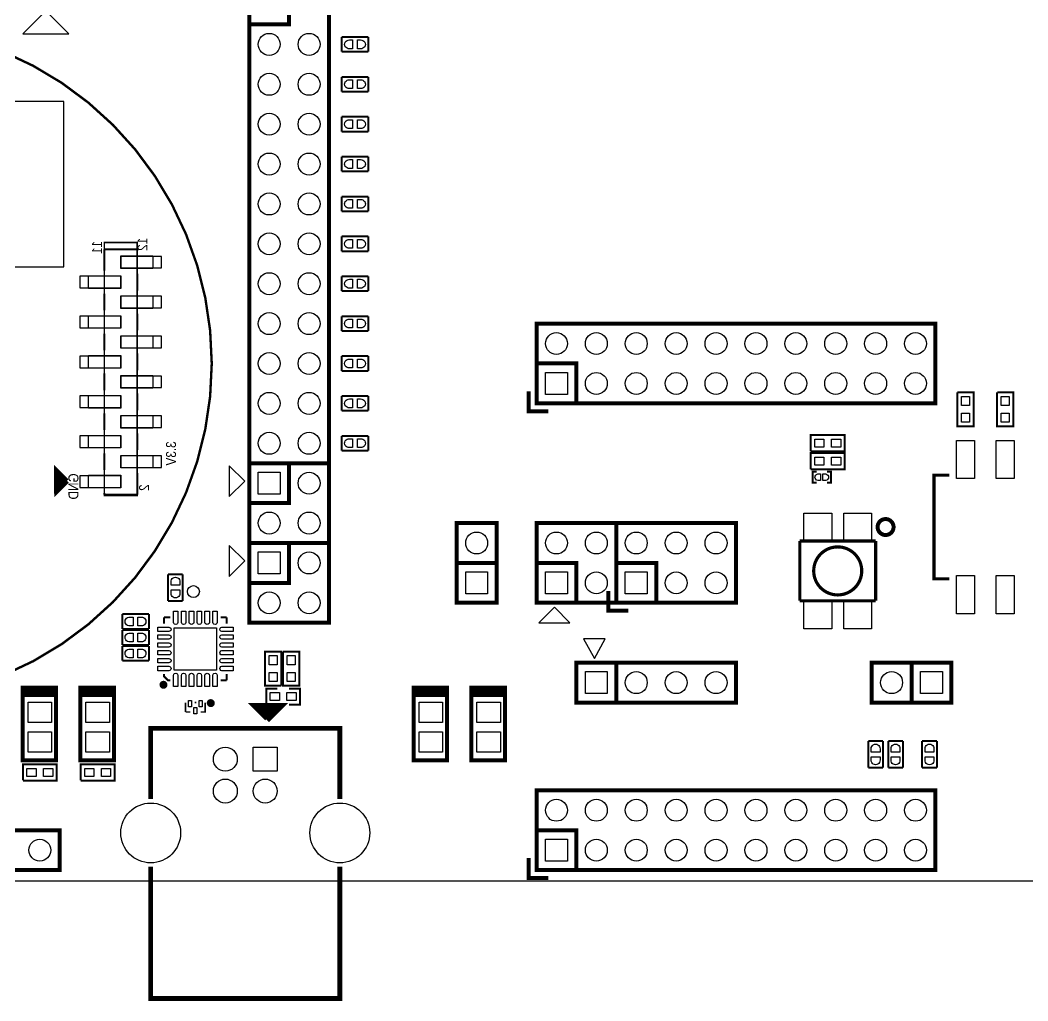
# Model space of a CAD drawing. Extents: x -163 to 81, y -104 to 74.
# Drawn here: x -93.2 to -29, y -71.6 to -9.1 of the extents above; entities that cross this region are included whole.
import ezdxf

# ---------------------------------------------------------------- set-up
doc = ezdxf.new("R2010")
doc.units = 0
for name, color, linetype in [('BG_OUTLINE', 254, 'CONTINUOUS'), ('PG_DISPLAY_TOP', 85, 'CONTINUOUS'), ('PG_SILKSCREEN_TOP', 7, 'CONTINUOUS'), ('PIN_TOP', 143, 'CONTINUOUS')]:
    doc.layers.add(name, color=color, linetype=linetype)

msp = doc.modelspace()

# ---------------------------------------------------------------- linework, layer by layer
at = {"layer": 'BG_OUTLINE'}
msp.add_lwpolyline([(-125.323854, -63.92799), (74.676, -63.92799), (74.676, 66.072004), (-125.323854, 66.072004)], close=True, dxfattribs=at)
at = {"layer": 'PG_DISPLAY_TOP', "const_width": 0.1524}
msp.add_lwpolyline([(-102.489, -9.4996, 1), (-102.489, -52.4764, 1), (-102.489, -9.4996)], format="xyb", dxfattribs=at)
at = {"layer": 'PG_DISPLAY_TOP'}
for points in [[(-95.377, -24.8412), (-90.424, -24.8412), (-90.424, -14.3002), (-95.377, -14.3002)], [(-84.191856, -24.166322), (-86.7918, -24.166322), (-86.7918, -24.906478), (-84.191856, -24.906478)], [(-86.7918, -25.436322), (-89.391744, -25.436322), (-89.391744, -26.176478), (-86.7918, -26.176478)], [(-84.191856, -26.706322), (-86.7918, -26.706322), (-86.7918, -27.446478), (-84.191856, -27.446478)], [(-86.7918, -27.976322), (-89.391744, -27.976322), (-89.391744, -28.716478), (-86.7918, -28.716478)], [(-84.191856, -29.246322), (-86.7918, -29.246322), (-86.7918, -29.986478), (-84.191856, -29.986478)], [(-86.7918, -30.516322), (-89.391744, -30.516322), (-89.391744, -31.256478), (-86.7918, -31.256478)], [(-84.191856, -31.786322), (-86.7918, -31.786322), (-86.7918, -32.526478), (-84.191856, -32.526478)], [(-86.7918, -33.056322), (-89.391744, -33.056322), (-89.391744, -33.796478), (-86.7918, -33.796478)], [(-84.191856, -34.326322), (-86.7918, -34.326322), (-86.7918, -35.066478), (-84.191856, -35.066478)], [(-86.7918, -35.596322), (-89.391744, -35.596322), (-89.391744, -36.336478), (-86.7918, -36.336478)], [(-84.191856, -36.866322), (-86.7918, -36.866322), (-86.7918, -37.606478), (-84.191856, -37.606478)], [(-86.7918, -38.136322), (-89.391744, -38.136322), (-89.391744, -38.876478), (-86.7918, -38.876478)]]:
    msp.add_lwpolyline(points, close=True, dxfattribs=at)
at = {"layer": 'PG_DISPLAY_TOP', "const_width": 0.100076}
for points in [[(-87.841836, -30.8864), (-87.841836, -39.38651), (-85.741764, -39.38651), (-85.741764, -23.286466), (-87.841836, -23.286466), (-87.841836, -30.8864)], [(-90.97645, -37.972492), (-90.97645, -39.272464), (-90.276426, -38.57244), (-90.876374, -37.972492), (-90.97645, -37.972492), (-90.97645, -37.772594), (-90.176604, -38.57244), (-90.97645, -39.37254), (-90.97645, -37.972492), (-90.876374, -37.872416), (-90.876374, -39.172388), (-90.776552, -39.072566), (-90.776552, -38.072568), (-90.676476, -38.17239), (-90.676476, -38.97249), (-90.5764, -38.872414), (-90.5764, -38.272466), (-90.476578, -38.372542), (-90.476578, -38.772592), (-90.376502, -38.672516), (-90.376502, -38.472618)]]:
    msp.add_lwpolyline(points, dxfattribs=at)
at = {"layer": 'PG_SILKSCREEN_TOP'}
for points, const_width in [([(-73.533, -6.858), (-73.533, -37.338), (-78.613, -37.338), (-78.613, -6.858), (-73.533, -6.858)], 0.254), ([(-76.073, -6.858), (-76.073, -9.398), (-78.613, -9.398)], 0.254), ([(-71.0311, -10.1981), (-72.7329, -10.1981)], 0.127), ([(-72.7329, -11.1379), (-72.7329, -10.1981)], 0.127), ([(-71.0311, -11.1379), (-71.0311, -10.1981)], 0.127), ([(-71.0311, -11.1379), (-72.7329, -11.1379)], 0.127), ([(-71.0311, -12.7381), (-72.7329, -12.7381)], 0.127), ([(-72.7329, -13.6779), (-72.7329, -12.7381)], 0.127), ([(-71.0311, -13.6779), (-71.0311, -12.7381)], 0.127), ([(-71.0311, -13.6779), (-72.7329, -13.6779)], 0.127), ([(-71.0311, -15.2781), (-72.7329, -15.2781)], 0.127), ([(-72.7329, -16.2179), (-72.7329, -15.2781)], 0.127), ([(-71.0311, -16.2179), (-71.0311, -15.2781)], 0.127), ([(-71.0311, -16.2179), (-72.7329, -16.2179)], 0.127), ([(-71.0311, -17.8181), (-72.7329, -17.8181)], 0.127), ([(-72.7329, -18.7579), (-72.7329, -17.8181)], 0.127), ([(-71.0311, -18.7579), (-71.0311, -17.8181)], 0.127), ([(-71.0311, -18.7579), (-72.7329, -18.7579)], 0.127), ([(-71.0311, -20.3581), (-72.7329, -20.3581)], 0.127), ([(-72.7329, -21.2979), (-72.7329, -20.3581)], 0.127), ([(-71.0311, -21.2979), (-71.0311, -20.3581)], 0.127), ([(-71.0311, -21.2979), (-72.7329, -21.2979)], 0.127), ([(-71.0311, -22.8981), (-72.7329, -22.8981)], 0.127), ([(-72.7329, -23.8379), (-72.7329, -22.8981)], 0.127), ([(-71.0311, -23.8379), (-71.0311, -22.8981)], 0.127), ([(-87.841836, -25.072848), (-87.841836, -23.711408)], 0.127), ([(-87.841836, -23.711408), (-85.741764, -23.711408)], 0.127), ([(-85.741764, -23.711408), (-85.741764, -23.802848)], 0.127), ([(-71.0311, -23.8379), (-72.7329, -23.8379)], 0.127), ([(-85.741764, -25.269952), (-85.741764, -26.342848)], 0.127), ([(-71.0311, -25.4381), (-72.7329, -25.4381)], 0.127), ([(-72.7329, -26.3779), (-72.7329, -25.4381)], 0.127), ([(-71.0311, -26.3779), (-71.0311, -25.4381)], 0.127), ([(-87.841836, -27.612848), (-87.841836, -26.539952)], 0.127), ([(-71.0311, -26.3779), (-72.7329, -26.3779)], 0.127), ([(-85.741764, -27.809952), (-85.741764, -28.882848)], 0.127), ([(-71.0311, -27.9781), (-72.7329, -27.9781)], 0.127), ([(-72.7329, -28.9179), (-72.7329, -27.9781)], 0.127), ([(-71.0311, -28.9179), (-71.0311, -27.9781)], 0.127), ([(-71.0311, -28.9179), (-72.7329, -28.9179)], 0.127), ([(-60.325, -28.448), (-34.925, -28.448), (-34.925, -33.528), (-60.325, -33.528), (-60.325, -28.448)], 0.254), ([(-87.841836, -30.152848), (-87.841836, -29.079952)], 0.127), ([(-85.741764, -30.349952), (-85.741764, -31.422848)], 0.127), ([(-71.0311, -30.5181), (-72.7329, -30.5181)], 0.127), ([(-72.7329, -31.4579), (-72.7329, -30.5181)], 0.127), ([(-71.0311, -31.4579), (-71.0311, -30.5181)], 0.127), ([(-71.0311, -31.4579), (-72.7329, -31.4579)], 0.127), ([(-60.325, -30.988), (-57.785, -30.988), (-57.785, -33.528)], 0.254), ([(-87.841836, -32.692848), (-87.841836, -31.619952)], 0.127), ([(-59.563, -34.036), (-60.833, -34.036), (-60.833, -32.766)], 0.254), ([(-85.741764, -32.889952), (-85.741764, -33.962848)], 0.127), ([(-71.0311, -33.0581), (-72.7329, -33.0581)], 0.127), ([(-72.7329, -33.9979), (-72.7329, -33.0581)], 0.127), ([(-71.0311, -33.9979), (-71.0311, -33.0581)], 0.127), ([(-33.5407, -32.8295), (-33.5407, -34.9885), (-32.4993, -34.9885), (-32.4993, -32.8295), (-33.53308, -32.8295)], 0.127), ([(-31.0007, -32.8295), (-31.0007, -34.9885), (-29.9593, -34.9885), (-29.9593, -32.8295), (-30.99308, -32.8295)], 0.127), ([(-71.0311, -33.9979), (-72.7329, -33.9979)], 0.127), ([(-87.841836, -35.232848), (-87.841836, -34.159952)], 0.127), ([(-85.741764, -35.429952), (-85.741764, -36.502848)], 0.127), ([(-71.0311, -35.5981), (-72.7329, -35.5981)], 0.127), ([(-72.7329, -36.5379), (-72.7329, -35.5981)], 0.127), ([(-71.0311, -36.5379), (-71.0311, -35.5981)], 0.127), ([(-42.8625, -36.5887), (-40.7035, -36.5887), (-40.7035, -35.5473), (-42.8625, -35.5473), (-42.8625, -36.58108)], 0.127), ([(-71.0311, -36.5379), (-72.7329, -36.5379)], 0.127), ([(-87.841836, -37.772848), (-87.841836, -36.699952)], 0.127), ([(-42.8625, -37.7317), (-40.7035, -37.7317), (-40.7035, -36.6903), (-42.8625, -36.6903), (-42.8625, -37.72408)], 0.127), ([(-90.99169, -38.956488), (-90.99169, -37.656516), (-90.29192, -38.356286), (-90.891868, -38.956488), (-90.99169, -38.956488), (-90.99169, -39.156386), (-90.191844, -38.356286), (-90.99169, -37.55644), (-90.99169, -38.956488), (-90.891868, -39.05631), (-90.891868, -37.756338), (-90.791792, -37.856414), (-90.791792, -38.856412), (-90.691716, -38.756336), (-90.691716, -37.95649), (-90.591894, -38.056312), (-90.591894, -38.656514), (-90.491818, -38.556438), (-90.491818, -38.156388), (-90.391742, -38.256464), (-90.391742, -38.456362)], 0.100076), ([(-73.533, -37.338), (-73.533, -42.418), (-78.613, -42.418), (-78.613, -37.338), (-73.533, -37.338)], 0.254), ([(-76.073, -37.338), (-76.073, -39.878), (-78.613, -39.878)], 0.254), ([(-42.49547, -37.8714), (-42.74947, -37.8714), (-42.74947, -38.5826), (-42.49547, -38.5826)], 0.127), ([(-41.83253, -38.5826), (-41.57853, -38.5826), (-41.57853, -37.8714), (-41.83253, -37.8714)], 0.127), ([(-85.741764, -37.969952), (-85.741764, -39.331392)], 0.127), ([(-34.03981, -38.102032), (-35.019996, -38.102032), (-35.019996, -44.701968), (-34.03981, -44.701968)], 0.199898), ([(-87.841836, -39.331392), (-87.841836, -39.239952)], 0.127), ([(-85.741764, -39.331392), (-87.841836, -39.331392)], 0.127), ([(-65.405, -46.228), (-65.405, -41.148), (-62.865, -41.148), (-62.865, -46.228), (-65.405, -46.228)], 0.254), ([(-60.325, -41.148), (-55.245, -41.148), (-55.245, -46.228), (-60.325, -46.228), (-60.325, -41.148)], 0.254), ([(-55.245, -41.148), (-47.625, -41.148), (-47.625, -46.228), (-55.245, -46.228), (-55.245, -41.148)], 0.254), ([(-73.533, -42.418), (-73.533, -47.498), (-78.613, -47.498), (-78.613, -42.418), (-73.533, -42.418)], 0.254), ([(-76.073, -42.418), (-76.073, -44.958), (-78.613, -44.958)], 0.254), ([(-38.735, -42.291), (-43.561, -42.291)], 0.2032), ([(-43.561, -42.291), (-43.561, -46.101)], 0.2032), ([(-38.735, -46.101), (-38.735, -42.291)], 0.2032), ([(-65.405, -43.688), (-62.865, -43.688)], 0.254), ([(-60.325, -43.688), (-57.785, -43.688), (-57.785, -46.228)], 0.254), ([(-55.245, -43.688), (-52.705, -43.688), (-52.705, -46.228)], 0.254), ([(-82.8421, -44.40809), (-83.7819, -44.40809)], 0.127), ([(-83.7819, -44.40809), (-83.7819, -46.10989)], 0.127), ([(-82.8421, -44.40809), (-82.8421, -46.10989)], 0.127), ([(-54.483, -46.736), (-55.753, -46.736), (-55.753, -45.466)], 0.254), ([(-82.8421, -46.10989), (-83.7819, -46.10989)], 0.127), ([(-43.561, -46.101), (-38.735, -46.101)], 0.2032), ([(-86.7029, -46.94809), (-85.0011, -46.94809)], 0.127), ([(-86.7029, -46.94809), (-86.7029, -47.88789)], 0.127), ([(-85.0011, -46.94809), (-85.0011, -47.88789)], 0.127), ([(-84.041996, -47.56023), (-84.041996, -47.160434)], 0.127), ([(-84.041996, -47.160434), (-83.6422, -47.160434)], 0.127), ([(-80.4418, -47.160434), (-80.042004, -47.160434)], 0.127), ([(-80.042004, -47.160434), (-80.042004, -47.56023)], 0.127), ([(-86.7029, -47.88789), (-85.0011, -47.88789)], 0.127), ([(-86.7029, -47.96409), (-85.0011, -47.96409)], 0.127), ([(-86.7029, -47.96409), (-86.7029, -48.90389)], 0.127), ([(-85.0011, -47.96409), (-85.0011, -48.90389)], 0.127), ([(-86.7029, -48.90389), (-85.0011, -48.90389)], 0.127), ([(-86.7029, -48.98009), (-85.0011, -48.98009)], 0.127), ([(-86.7029, -48.98009), (-86.7029, -49.91989)], 0.127), ([(-85.0011, -48.98009), (-85.0011, -49.91989)], 0.127), ([(-76.5683, -51.49469), (-76.5683, -49.33569), (-77.6097, -49.33569), (-77.6097, -51.49469), (-76.57592, -51.49469)], 0.127), ([(-76.4667, -49.33569), (-76.4667, -51.49469), (-75.4253, -51.49469), (-75.4253, -49.33569), (-76.45908, -49.33569)], 0.127), ([(-86.7029, -49.91989), (-85.0011, -49.91989)], 0.127), ([(-57.785, -50.038), (-47.625, -50.038), (-47.625, -52.578), (-57.785, -52.578), (-57.785, -50.038)], 0.254), ([(-55.245, -50.038), (-55.245, -52.578)], 0.254), ([(-33.909, -52.578), (-38.989, -52.578), (-38.989, -50.038), (-33.909, -50.038), (-33.909, -52.578)], 0.254), ([(-36.449, -52.578), (-36.449, -50.038)], 0.254), ([(-83.6422, -51.160426), (-83.787996, -51.160426), (-84.041996, -50.906426), (-84.041996, -50.76063)], 0.127), ([(-80.042004, -51.160426), (-80.4418, -51.160426)], 0.127), ([(-80.042004, -50.76063), (-80.042004, -51.160426)], 0.127), ([(-90.9066, -51.88839), (-90.9066, -51.63439), (-93.0402, -51.63439), (-93.0402, -52.09159)], 0.254), ([(-93.0402, -51.91379), (-93.0402, -56.25719), (-90.9066, -56.25719), (-90.9066, -51.88839), (-93.0402, -51.88839), (-93.0402, -52.09159), (-90.9574, -52.09159)], 0.254), ([(-87.2236, -51.88839), (-87.2236, -51.63439), (-89.3572, -51.63439), (-89.3572, -52.09159)], 0.254), ([(-89.3572, -51.91379), (-89.3572, -56.25719), (-87.2236, -56.25719), (-87.2236, -51.88839), (-89.3572, -51.88839), (-89.3572, -52.09159), (-87.2744, -52.09159)], 0.254), ([(-76.835, -52.705), (-77.5335, -52.705), (-77.5335, -51.689), (-76.835, -51.689)], 0.127), ([(-76.073, -52.705), (-75.3745, -52.705), (-75.3745, -51.689), (-76.073, -51.689)], 0.127), ([(-66.0146, -51.88839), (-66.0146, -51.63439), (-68.1482, -51.63439), (-68.1482, -52.09159)], 0.254), ([(-68.1482, -51.91379), (-68.1482, -56.25719), (-66.0146, -56.25719), (-66.0146, -51.88839), (-68.1482, -51.88839), (-68.1482, -52.09159), (-66.0654, -52.09159)], 0.254), ([(-62.3316, -51.88839), (-62.3316, -51.63439), (-64.4652, -51.63439), (-64.4652, -52.09159)], 0.254), ([(-64.4652, -51.91379), (-64.4652, -56.25719), (-62.3316, -56.25719), (-62.3316, -51.88839), (-64.4652, -51.88839), (-64.4652, -52.09159), (-62.3824, -52.09159)], 0.254), ([(-82.668872, -52.579016), (-82.668872, -53.178964)], 0.100076), ([(-81.9912, -52.579016), (-82.0928, -52.579016)], 0.100076), ([(-81.7118, -53.178964), (-81.415128, -53.178964), (-81.415128, -52.579016)], 0.100076), ([(-82.668872, -53.178964), (-82.3722, -53.178964)], 0.100076), ([(-72.8472, -58.72099), (-72.8472, -54.22519), (-84.8868, -54.22519), (-84.8868, -58.72099)], 0.3048), ([(-38.2651, -55.0291), (-39.2049, -55.0291)], 0.127), ([(-39.2049, -55.0291), (-39.2049, -56.7309)], 0.127), ([(-38.2651, -55.0291), (-38.2651, -56.7309)], 0.127), ([(-37.9349, -56.7309), (-37.9349, -55.0291)], 0.127), ([(-37.9349, -55.0291), (-36.9951, -55.0291)], 0.127), ([(-36.9951, -56.7309), (-36.9951, -55.0291)], 0.127), ([(-35.7759, -56.7309), (-35.7759, -55.0291)], 0.127), ([(-35.7759, -55.0291), (-34.8361, -55.0291)], 0.127), ([(-34.8361, -56.7309), (-34.8361, -55.0291)], 0.127), ([(-93.0275, -57.5437), (-90.8685, -57.5437), (-90.8685, -56.5023), (-93.0275, -56.5023), (-93.0275, -57.53608)], 0.127), ([(-89.3445, -57.5437), (-87.1855, -57.5437), (-87.1855, -56.5023), (-89.3445, -56.5023), (-89.3445, -57.53608)], 0.127), ([(-38.2651, -56.7309), (-39.2049, -56.7309)], 0.127), ([(-37.9349, -56.7309), (-36.9951, -56.7309)], 0.127), ([(-35.7759, -56.7309), (-34.8361, -56.7309)], 0.127), ([(-60.325, -58.166), (-34.925, -58.166), (-34.925, -63.246), (-60.325, -63.246), (-60.325, -58.166)], 0.254), ([(-100.838, -60.706), (-90.678, -60.706), (-90.678, -63.246), (-100.838, -63.246), (-100.838, -60.706)], 0.254), ([(-60.325, -60.706), (-57.785, -60.706), (-57.785, -63.246)], 0.254), ([(-59.563, -63.754), (-60.833, -63.754), (-60.833, -62.484)], 0.254), ([(-72.8472, -63.03899), (-72.8472, -71.42099), (-84.8868, -71.42099), (-84.8868, -63.03899)], 0.3048)]:
    msp.add_lwpolyline(points, dxfattribs=dict(at, const_width=const_width))
for points in [[(-91.567, -8.538464), (-93.032072, -10.003536), (-90.101928, -10.003536)], [(-78.896464, -38.481), (-79.883, -37.494464), (-79.883, -39.467536)], [(-78.896464, -43.561), (-79.883, -42.574464), (-79.883, -44.547536)], [(-59.182, -46.511464), (-60.168536, -47.498), (-58.195464, -47.498)], [(-56.642, -49.784), (-55.9435, -48.514), (-57.3405, -48.514)]]:
    msp.add_lwpolyline(points, close=True, dxfattribs=at)
for points, const_width in [([(-102.489, -52.4764, 1), (-102.489, -9.4996)], 0.127), ([(-37.592, -41.402, 1), (-38.608, -41.402, 1), (-37.592, -41.402)], 0.254), ([(-39.618666, -44.196, 1), (-42.677334, -44.196, 1), (-39.618666, -44.196)], 0.2032), ([(-83.947, -51.446684, 0.999803), (-84.201, -51.44643, 1.000197), (-83.947, -51.446684)], 0.254), ([(-80.93583, -52.614068, 0.999614), (-81.190084, -52.613814, 1.000386), (-80.93583, -52.614068)], 0.254)]:
    msp.add_lwpolyline(points, format="xyb", dxfattribs=dict(at, const_width=const_width))
msp.add_lwpolyline([(-77.4192, -53.53939, 0.508, 0.508, 0), (-78.105, -52.85359, 0.508, 0.508, 0), (-76.7334, -52.85359, 0.508, 0.508, 0), (-77.4192, -53.53939, 0.3048, 0.3048, 0), (-77.4446, -53.51399, 0.3048, 0.3048, 0), (-77.4446, -52.92979, 0.3048, 0.3048, 0)], format="xyseb", dxfattribs=at)
at = {"layer": 'PIN_TOP'}
for points in [[(-72.0344, -10.830814), (-72.0344, -10.9474), (-72.23633, -10.9474, -1.1), (-72.23633, -10.3886), (-72.0344, -10.3886)], [(-71.7296, -10.505186), (-71.7296, -10.3886), (-71.52767, -10.3886, -1.1), (-71.52767, -10.9474), (-71.7296, -10.9474)], [(-72.0344, -13.370814), (-72.0344, -13.4874), (-72.23633, -13.4874, -1.1), (-72.23633, -12.9286), (-72.0344, -12.9286)], [(-71.7296, -13.045186), (-71.7296, -12.9286), (-71.52767, -12.9286, -1.1), (-71.52767, -13.4874), (-71.7296, -13.4874)], [(-72.0344, -15.910814), (-72.0344, -16.0274), (-72.23633, -16.0274, -1.1), (-72.23633, -15.4686), (-72.0344, -15.4686)], [(-71.7296, -15.585186), (-71.7296, -15.4686), (-71.52767, -15.4686, -1.1), (-71.52767, -16.0274), (-71.7296, -16.0274)], [(-72.0344, -18.450814), (-72.0344, -18.5674), (-72.23633, -18.5674, -1.1), (-72.23633, -18.0086), (-72.0344, -18.0086)], [(-71.7296, -18.125186), (-71.7296, -18.0086), (-71.52767, -18.0086, -1.1), (-71.52767, -18.5674), (-71.7296, -18.5674)], [(-72.0344, -20.990814), (-72.0344, -21.1074), (-72.23633, -21.1074, -1.1), (-72.23633, -20.5486), (-72.0344, -20.5486)], [(-71.7296, -20.665186), (-71.7296, -20.5486), (-71.52767, -20.5486, -1.1), (-71.52767, -21.1074), (-71.7296, -21.1074)], [(-72.0344, -23.530814), (-72.0344, -23.6474), (-72.23633, -23.6474, -1.1), (-72.23633, -23.0886), (-72.0344, -23.0886)], [(-71.7296, -23.205186), (-71.7296, -23.0886), (-71.52767, -23.0886, -1.1), (-71.52767, -23.6474), (-71.7296, -23.6474)], [(-72.0344, -26.070814), (-72.0344, -26.1874), (-72.23633, -26.1874, -1.1), (-72.23633, -25.6286), (-72.0344, -25.6286)], [(-71.7296, -25.745186), (-71.7296, -25.6286), (-71.52767, -25.6286, -1.1), (-71.52767, -26.1874), (-71.7296, -26.1874)], [(-72.0344, -28.610814), (-72.0344, -28.7274), (-72.23633, -28.7274, -1.1), (-72.23633, -28.1686), (-72.0344, -28.1686)], [(-71.7296, -28.285186), (-71.7296, -28.1686), (-71.52767, -28.1686, -1.1), (-71.52767, -28.7274), (-71.7296, -28.7274)], [(-72.0344, -31.150814), (-72.0344, -31.2674), (-72.23633, -31.2674, -1.1), (-72.23633, -30.7086), (-72.0344, -30.7086)], [(-71.7296, -30.825186), (-71.7296, -30.7086), (-71.52767, -30.7086, -1.1), (-71.52767, -31.2674), (-71.7296, -31.2674)], [(-72.0344, -33.690814), (-72.0344, -33.8074), (-72.23633, -33.8074, -1.1), (-72.23633, -33.2486), (-72.0344, -33.2486)], [(-71.7296, -33.365186), (-71.7296, -33.2486), (-71.52767, -33.2486, -1.1), (-71.52767, -33.8074), (-71.7296, -33.8074)], [(-72.0344, -36.230814), (-72.0344, -36.3474), (-72.23633, -36.3474, -1.1), (-72.23633, -35.7886), (-72.0344, -35.7886)], [(-71.7296, -35.905186), (-71.7296, -35.7886), (-71.52767, -35.7886, -1.1), (-71.52767, -36.3474), (-71.7296, -36.3474)], [(-42.2402, -38.4302), (-42.418, -38.4302, -0.882782), (-42.418, -38.0238), (-42.2402, -38.0238)], [(-42.0878, -38.0238), (-41.91, -38.0238, -0.882782), (-41.91, -38.4302), (-42.0878, -38.4302)], [(-83.474814, -45.10659), (-83.5914, -45.10659), (-83.5914, -44.90466, -1.1), (-83.0326, -44.90466), (-83.0326, -45.10659)], [(-83.149186, -45.41139), (-83.0326, -45.41139), (-83.0326, -45.61332, -1.1), (-83.5914, -45.61332), (-83.5914, -45.41139)], [(-83.431888, -46.7614), (-83.15198, -46.7614), (-83.15198, -47.47133, -1.000086), (-83.431888, -47.47133)], [(-82.932016, -46.7614), (-82.652108, -46.7614), (-82.652108, -47.47133, -1.000086), (-82.932016, -47.47133)], [(-82.43189, -46.7614), (-82.151982, -46.7614), (-82.151982, -47.47133, -1.000086), (-82.43189, -47.47133)], [(-81.932018, -46.7614), (-81.65211, -46.7614), (-81.65211, -47.47133, -1.000086), (-81.932018, -47.47133)], [(-81.431892, -46.7614), (-81.151984, -46.7614), (-81.151984, -47.47133, -1.000086), (-81.431892, -47.47133)], [(-80.93202, -46.7614), (-80.652112, -46.7614), (-80.652112, -47.47133, -1.000086), (-80.93202, -47.47133)], [(-86.0044, -47.580804), (-86.0044, -47.69739), (-86.20633, -47.69739, -1.1), (-86.20633, -47.13859), (-86.0044, -47.13859)], [(-85.6996, -47.255176), (-85.6996, -47.13859), (-85.49767, -47.13859, -1.1), (-85.49767, -47.69739), (-85.6996, -47.69739)], [(-84.44103, -48.05045), (-84.44103, -47.770542), (-83.7311, -47.770542, -1.000086), (-83.7311, -48.05045)], [(-79.64297, -47.770542), (-79.64297, -48.05045), (-80.3529, -48.05045, -1.000086), (-80.3529, -47.770542)], [(-86.0044, -48.596804), (-86.0044, -48.71339), (-86.20633, -48.71339, -1.1), (-86.20633, -48.15459), (-86.0044, -48.15459)], [(-85.6996, -48.271176), (-85.6996, -48.15459), (-85.49767, -48.15459, -1.1), (-85.49767, -48.71339), (-85.6996, -48.71339)], [(-84.44103, -48.550322), (-84.44103, -48.270414), (-83.7311, -48.270414, -1.000086), (-83.7311, -48.550322)], [(-79.64297, -48.270414), (-79.64297, -48.550322), (-80.3529, -48.550322, -1.000086), (-80.3529, -48.270414)], [(-86.0044, -49.612804), (-86.0044, -49.72939), (-86.20633, -49.72939, -1.1), (-86.20633, -49.17059), (-86.0044, -49.17059)], [(-85.6996, -49.287176), (-85.6996, -49.17059), (-85.49767, -49.17059, -1.1), (-85.49767, -49.72939), (-85.6996, -49.72939)], [(-84.44103, -49.050448), (-84.44103, -48.77054), (-83.7311, -48.77054, -1.000086), (-83.7311, -49.050448)], [(-84.44103, -49.55032), (-84.44103, -49.270412), (-83.7311, -49.270412, -1.000086), (-83.7311, -49.55032)], [(-79.64297, -48.77054), (-79.64297, -49.050448), (-80.3529, -49.050448, -1.000086), (-80.3529, -48.77054)], [(-79.64297, -49.270412), (-79.64297, -49.55032), (-80.3529, -49.55032, -1.000086), (-80.3529, -49.270412)], [(-84.44103, -50.050446), (-84.44103, -49.770538), (-83.7311, -49.770538, -1.000086), (-83.7311, -50.050446)], [(-79.64297, -49.770538), (-79.64297, -50.050446), (-80.3529, -50.050446, -1.000086), (-80.3529, -49.770538)], [(-84.44103, -50.550318), (-84.44103, -50.27041), (-83.7311, -50.27041, -1.000086), (-83.7311, -50.550318)], [(-79.64297, -50.27041), (-79.64297, -50.550318), (-80.3529, -50.550318, -1.000086), (-80.3529, -50.27041)], [(-83.15198, -51.55946), (-83.431888, -51.55946), (-83.431888, -50.84953, -1.000086), (-83.15198, -50.84953)], [(-82.652108, -51.55946), (-82.932016, -51.55946), (-82.932016, -50.84953, -1.000086), (-82.652108, -50.84953)], [(-82.151982, -51.55946), (-82.43189, -51.55946), (-82.43189, -50.84953, -1.000086), (-82.151982, -50.84953)], [(-81.65211, -51.55946), (-81.932018, -51.55946), (-81.932018, -50.84953, -1.000086), (-81.65211, -50.84953)], [(-81.151984, -51.55946), (-81.431892, -51.55946), (-81.431892, -50.84953, -1.000086), (-81.151984, -50.84953)], [(-80.652112, -51.55946), (-80.93202, -51.55946), (-80.93202, -50.84953, -1.000086), (-80.652112, -50.84953)], [(-38.897814, -55.7276), (-39.0144, -55.7276), (-39.0144, -55.52567, -1.1), (-38.4556, -55.52567), (-38.4556, -55.7276)], [(-37.627814, -55.7276), (-37.7444, -55.7276), (-37.7444, -55.52567, -1.1), (-37.1856, -55.52567), (-37.1856, -55.7276)], [(-35.468814, -55.7276), (-35.5854, -55.7276), (-35.5854, -55.52567, -1.1), (-35.0266, -55.52567), (-35.0266, -55.7276)], [(-38.572186, -56.0324), (-38.4556, -56.0324), (-38.4556, -56.23433, -1.1), (-39.0144, -56.23433), (-39.0144, -56.0324)], [(-37.302186, -56.0324), (-37.1856, -56.0324), (-37.1856, -56.23433, -1.1), (-37.7444, -56.23433), (-37.7444, -56.0324)], [(-35.143186, -56.0324), (-35.0266, -56.0324), (-35.0266, -56.23433, -1.1), (-35.5854, -56.23433), (-35.5854, -56.0324)]]:
    msp.add_lwpolyline(points, format="xyb", close=True, dxfattribs=at)
for points in [[(-84.741893, -24.93645), (-86.791927, -24.93645), (-86.791927, -24.13635), (-84.741893, -24.13635)], [(-86.791673, -26.20645), (-88.841707, -26.20645), (-88.841707, -25.40635), (-86.791673, -25.40635)], [(-84.741893, -27.47645), (-86.791927, -27.47645), (-86.791927, -26.67635), (-84.741893, -26.67635)], [(-86.791673, -28.74645), (-88.841707, -28.74645), (-88.841707, -27.94635), (-86.791673, -27.94635)], [(-84.741893, -30.01645), (-86.791927, -30.01645), (-86.791927, -29.21635), (-84.741893, -29.21635)], [(-86.791673, -31.28645), (-88.841707, -31.28645), (-88.841707, -30.48635), (-86.791673, -30.48635)], [(-84.741893, -32.55645), (-86.791927, -32.55645), (-86.791927, -31.75635), (-84.741893, -31.75635)], [(-59.7535, -32.9565), (-59.7535, -31.5595), (-58.3565, -31.5595), (-58.3565, -32.9565)], [(-86.791673, -33.82645), (-88.841707, -33.82645), (-88.841707, -33.02635), (-86.791673, -33.02635)], [(-33.274, -33.0835), (-32.766, -33.0835), (-32.766, -33.6677), (-33.274, -33.6677)], [(-30.734, -33.0835), (-30.226, -33.0835), (-30.226, -33.6677), (-30.734, -33.6677)], [(-84.741893, -35.09645), (-86.791927, -35.09645), (-86.791927, -34.29635), (-84.741893, -34.29635)], [(-33.274, -34.1503), (-32.766, -34.1503), (-32.766, -34.7345), (-33.274, -34.7345)], [(-30.734, -34.1503), (-30.226, -34.1503), (-30.226, -34.7345), (-30.734, -34.7345)], [(-86.791673, -36.36645), (-88.841707, -36.36645), (-88.841707, -35.56635), (-86.791673, -35.56635)], [(-42.6085, -36.322), (-42.6085, -35.814), (-42.0243, -35.814), (-42.0243, -36.322)], [(-41.5417, -36.322), (-41.5417, -35.814), (-40.9575, -35.814), (-40.9575, -36.322)], [(-33.5915, -38.321234), (-33.5915, -35.882834), (-32.4485, -35.882834), (-32.4485, -38.321234)], [(-31.0515, -38.321234), (-31.0515, -35.882834), (-29.9085, -35.882834), (-29.9085, -38.321234)], [(-84.741893, -37.63645), (-86.791927, -37.63645), (-86.791927, -36.83635), (-84.741893, -36.83635)], [(-42.6085, -37.465), (-42.6085, -36.957), (-42.0243, -36.957), (-42.0243, -37.465)], [(-41.5417, -37.465), (-41.5417, -36.957), (-40.9575, -36.957), (-40.9575, -37.465)], [(-86.791673, -38.90645), (-88.841707, -38.90645), (-88.841707, -38.10635), (-86.791673, -38.10635)], [(-78.0415, -37.9095), (-76.6445, -37.9095), (-76.6445, -39.3065), (-78.0415, -39.3065)], [(-41.529, -40.513), (-41.529, -42.291), (-43.307, -42.291), (-43.307, -40.513)], [(-38.989, -40.513), (-38.989, -42.291), (-40.767, -42.291), (-40.767, -40.513)], [(-78.0415, -42.9895), (-76.6445, -42.9895), (-76.6445, -44.3865), (-78.0415, -44.3865)], [(-63.4365, -45.6565), (-64.8335, -45.6565), (-64.8335, -44.2595), (-63.4365, -44.2595)], [(-59.7535, -45.6565), (-59.7535, -44.2595), (-58.3565, -44.2595), (-58.3565, -45.6565)], [(-54.6735, -45.6565), (-54.6735, -44.2595), (-53.2765, -44.2595), (-53.2765, -45.6565)], [(-33.5915, -46.921166), (-33.5915, -44.482766), (-32.4485, -44.482766), (-32.4485, -46.921166)], [(-31.0515, -46.921166), (-31.0515, -44.482766), (-29.9085, -44.482766), (-29.9085, -46.921166)], [(-41.529, -46.101), (-41.529, -47.879), (-43.307, -47.879), (-43.307, -46.101)], [(-38.989, -46.101), (-38.989, -47.879), (-40.767, -47.879), (-40.767, -46.101)], [(-80.69199, -47.81042), (-80.69199, -50.51044), (-83.39201, -50.51044), (-83.39201, -47.81042)], [(-76.835, -50.17389), (-77.343, -50.17389), (-77.343, -49.58969), (-76.835, -49.58969)], [(-76.2, -49.58969), (-75.692, -49.58969), (-75.692, -50.17389), (-76.2, -50.17389)], [(-76.835, -51.24069), (-77.343, -51.24069), (-77.343, -50.65649), (-76.835, -50.65649)], [(-76.2, -50.65649), (-75.692, -50.65649), (-75.692, -51.24069), (-76.2, -51.24069)], [(-57.2135, -52.0065), (-57.2135, -50.6095), (-55.8165, -50.6095), (-55.8165, -52.0065)], [(-34.4805, -50.6095), (-34.4805, -52.0065), (-35.8775, -52.0065), (-35.8775, -50.6095)], [(-76.6953, -51.943), (-76.6953, -52.451), (-77.2795, -52.451), (-77.2795, -51.943)], [(-75.6285, -51.943), (-75.6285, -52.451), (-76.2127, -52.451), (-76.2127, -51.943)], [(-92.6973, -52.55133), (-91.1987, -52.55133), (-91.1987, -53.84673), (-92.6973, -53.84673)], [(-89.0143, -52.55133), (-87.5157, -52.55133), (-87.5157, -53.84673), (-89.0143, -53.84673)], [(-82.280506, -52.450746), (-82.280506, -52.857146), (-82.483706, -52.857146), (-82.483706, -52.450746)], [(-81.600294, -52.450746), (-81.600294, -52.857146), (-81.803494, -52.857146), (-81.803494, -52.450746)], [(-67.8053, -52.55133), (-66.3067, -52.55133), (-66.3067, -53.84673), (-67.8053, -53.84673)], [(-64.1223, -52.55133), (-62.6237, -52.55133), (-62.6237, -53.84673), (-64.1223, -53.84673)], [(-81.9404, -52.900834), (-81.9404, -53.307234), (-82.1436, -53.307234), (-82.1436, -52.900834)], [(-92.6973, -54.45125), (-91.1987, -54.45125), (-91.1987, -55.74665), (-92.6973, -55.74665)], [(-89.0143, -54.45125), (-87.5157, -54.45125), (-87.5157, -55.74665), (-89.0143, -55.74665)], [(-67.8053, -54.45125), (-66.3067, -54.45125), (-66.3067, -55.74665), (-67.8053, -55.74665)], [(-64.1223, -54.45125), (-62.6237, -54.45125), (-62.6237, -55.74665), (-64.1223, -55.74665)], [(-78.359, -56.94299), (-78.359, -55.41899), (-76.835, -55.41899), (-76.835, -56.94299)], [(-92.7735, -57.277), (-92.7735, -56.769), (-92.1893, -56.769), (-92.1893, -57.277)], [(-91.7067, -57.277), (-91.7067, -56.769), (-91.1225, -56.769), (-91.1225, -57.277)], [(-89.0905, -57.277), (-89.0905, -56.769), (-88.5063, -56.769), (-88.5063, -57.277)], [(-88.0237, -57.277), (-88.0237, -56.769), (-87.4395, -56.769), (-87.4395, -57.277)], [(-59.7535, -62.6745), (-59.7535, -61.2775), (-58.3565, -61.2775), (-58.3565, -62.6745)]]:
    msp.add_lwpolyline(points, close=True, dxfattribs=at)
for centre, radius in [((-77.343, -10.668), 0.6985), ((-74.803, -10.668), 0.6985), ((-77.343, -13.208), 0.6985), ((-74.803, -13.208), 0.6985), ((-77.343, -15.748), 0.6985), ((-74.803, -15.748), 0.6985), ((-77.343, -18.288), 0.6985), ((-74.803, -18.288), 0.6985), ((-77.343, -20.828), 0.6985), ((-74.803, -20.828), 0.6985), ((-77.343, -23.368), 0.6985), ((-74.803, -23.368), 0.6985), ((-77.343, -25.908), 0.6985), ((-74.803, -25.908), 0.6985), ((-77.343, -28.448), 0.6985), ((-74.803, -28.448), 0.6985), ((-59.055, -29.718), 0.6985), ((-56.515, -29.718), 0.6985), ((-53.975, -29.718), 0.6985), ((-51.435, -29.718), 0.6985), ((-48.895, -29.718), 0.6985), ((-46.355, -29.718), 0.6985), ((-43.815, -29.718), 0.6985), ((-41.275, -29.718), 0.6985), ((-38.735, -29.718), 0.6985), ((-36.195, -29.718), 0.6985), ((-77.343, -30.988), 0.6985), ((-74.803, -30.988), 0.6985), ((-56.515, -32.258), 0.6985), ((-53.975, -32.258), 0.6985), ((-51.435, -32.258), 0.6985), ((-48.895, -32.258), 0.6985), ((-46.355, -32.258), 0.6985), ((-43.815, -32.258), 0.6985), ((-41.275, -32.258), 0.6985), ((-38.735, -32.258), 0.6985), ((-36.195, -32.258), 0.6985), ((-77.343, -33.528), 0.6985), ((-74.803, -33.528), 0.6985), ((-77.343, -36.068), 0.6985), ((-74.803, -36.068), 0.6985), ((-74.803, -38.608), 0.6985), ((-77.343, -41.148), 0.6985), ((-74.803, -41.148), 0.6985), ((-64.135, -42.418), 0.6985), ((-59.055, -42.418), 0.6985), ((-56.515, -42.418), 0.6985), ((-53.975, -42.418), 0.6985), ((-51.435, -42.418), 0.6985), ((-48.895, -42.418), 0.6985), ((-74.803, -43.688), 0.6985), ((-56.515, -44.958), 0.6985), ((-51.435, -44.958), 0.6985), ((-48.895, -44.958), 0.6985), ((-82.169, -45.51299), 0.381), ((-77.343, -46.228), 0.6985), ((-74.803, -46.228), 0.6985), ((-53.975, -51.308), 0.6985), ((-51.435, -51.308), 0.6985), ((-48.895, -51.308), 0.6985), ((-37.719, -51.308), 0.6985), ((-80.137, -56.18099), 0.762), ((-80.137, -58.21299), 0.762), ((-77.597, -58.21299), 0.762), ((-84.8868, -60.87999), 1.905), ((-72.8472, -60.87999), 1.905), ((-59.055, -59.436), 0.6985), ((-56.515, -59.436), 0.6985), ((-53.975, -59.436), 0.6985), ((-51.435, -59.436), 0.6985), ((-48.895, -59.436), 0.6985), ((-46.355, -59.436), 0.6985), ((-43.815, -59.436), 0.6985), ((-41.275, -59.436), 0.6985), ((-38.735, -59.436), 0.6985), ((-36.195, -59.436), 0.6985), ((-91.948, -61.976), 0.6985), ((-56.515, -61.976), 0.6985), ((-53.975, -61.976), 0.6985), ((-51.435, -61.976), 0.6985), ((-48.895, -61.976), 0.6985), ((-46.355, -61.976), 0.6985), ((-43.815, -61.976), 0.6985), ((-41.275, -61.976), 0.6985), ((-38.735, -61.976), 0.6985), ((-36.195, -61.976), 0.6985)]:
    msp.add_circle(centre, radius, dxfattribs=at)

# ---------------------------------------------------------------- texts
at = {"layer": 'PG_DISPLAY_TOP', "text_generation_flag": 2, "width": 0.88}
for s, p in [('12', (-85.091778, -22.986492)), ('11', (-87.991696, -23.18639)), ('3.3V', (-83.277202, -35.946588)), ('GND', (-89.489026, -37.987986)), ('2', (-84.991702, -38.686486))]:
    msp.add_text(s, height=0.635, rotation=90, dxfattribs=at).set_placement(p)

doc.saveas('drawing.dxf')
